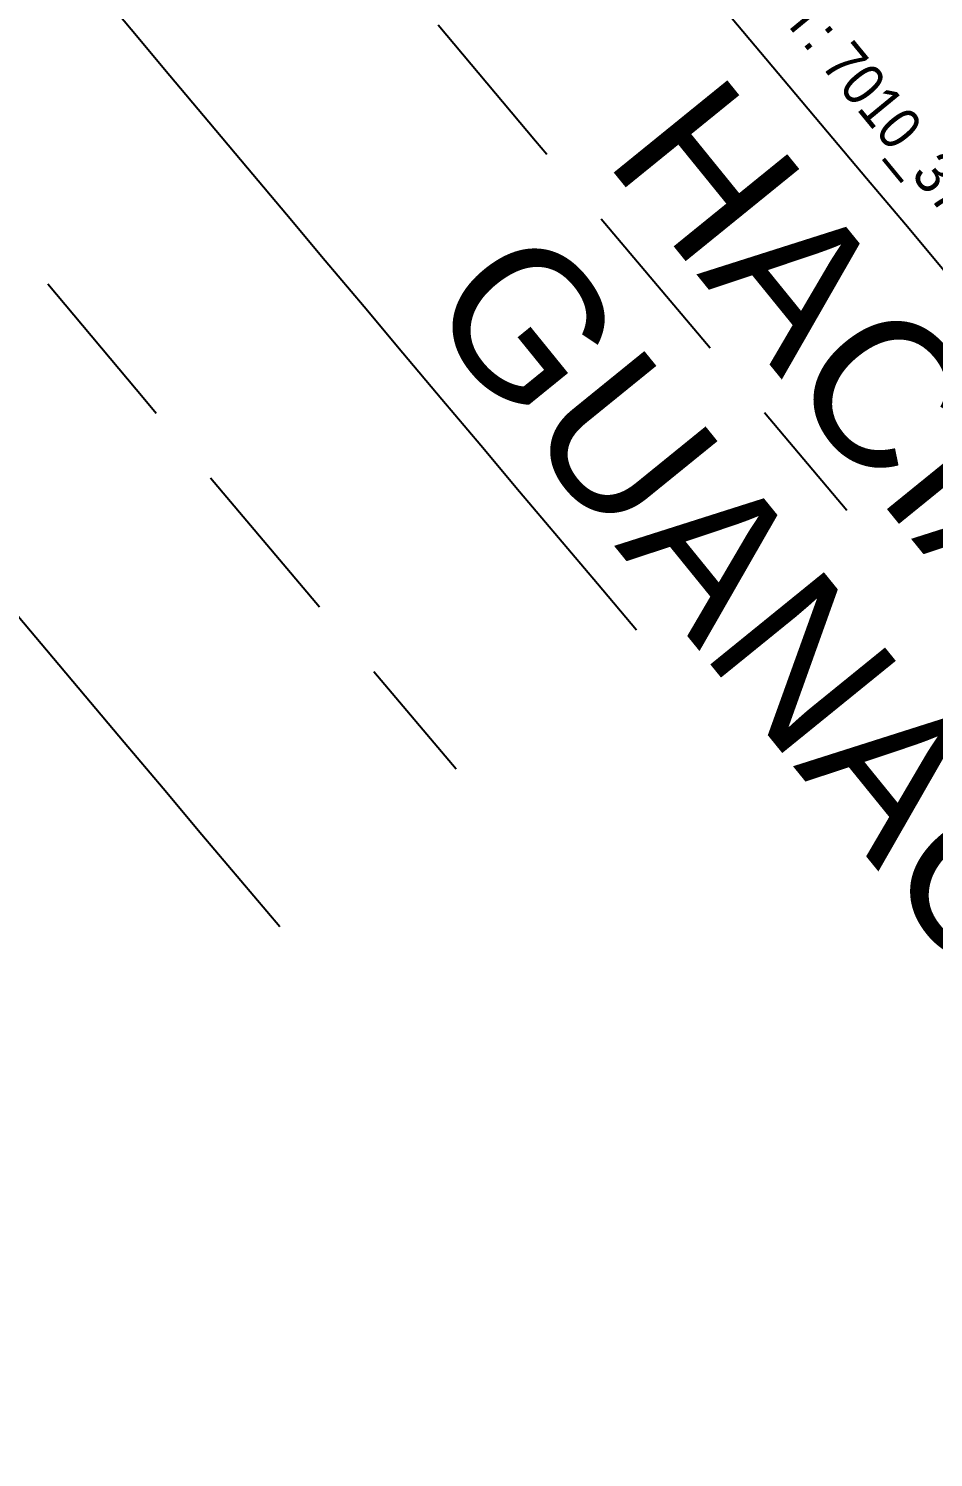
# Model space of a CAD drawing. Extents: x 604418 to 606014, y 1310869 to 1312555.
# Drawn here: x 605793.64 to 605810.65, y 1310928.76 to 1310955.62 of the extents above; entities that cross this region are included whole.
import ezdxf

# ---------------------------------------------------------------- set-up
doc = ezdxf.new("R2010")
doc.units = 0
doc.header["$MEASUREMENT"] = 0
doc.linetypes.add('SUBTERRANEO', pattern=[4.7625, 3.175, -1.5875])
doc.layers.get('0').update_dxf_attribs({"color": 10})
doc.layers.add('TEXTO 2', color=7, linetype='Continuous')
doc.layers.add('TPG-texto', color=3, linetype='Continuous')
doc.styles.add('ARCH', font='archt.shx', dxfattribs={"width": 0.9})
doc.styles.add('PUNTOS PI', font='arial.ttf', dxfattribs={"height": 2.75})

msp = doc.modelspace()

# ---------------------------------------------------------------- linework, layer by layer
at = {"color": 32}
for centre in [(608436.857, 1313165.534), (608428.875, 1313161.38), (608422.172, 1313155.799)]:
    msp.add_arc(centre, 3435.071, 217.773992, 220.197082, dxfattribs=at)
at = {"color": 7, "linetype": 'SUBTERRANEO'}
for centre in [(608432.826, 1313163.631), (608425.484, 1313158.763)]:
    msp.add_arc(centre, 3435.071, 217.773992, 220.197082, dxfattribs=at)

# ---------------------------------------------------------------- texts
at = {"layer": 'TEXTO 2', "style": 'PUNTOS PI'}
for s, p in [('HACIA EMPALME', (605804.442, 1310953.161)), ('GUANACASTE', (605801.012, 1310950.377))]:
    msp.add_text(s, height=2.75, rotation=309.0644, dxfattribs=at).set_placement(p)
at = {"layer": 'TPG-texto', "style": 'ARCH', "width": 0.9}
msp.add_text('HACIA CT: 7010_3753B Y FU_S2300-->', height=0.80002, rotation=309.4112, dxfattribs=at).set_placement((605805.318, 1310958.825))

doc.saveas('drawing.dxf')
